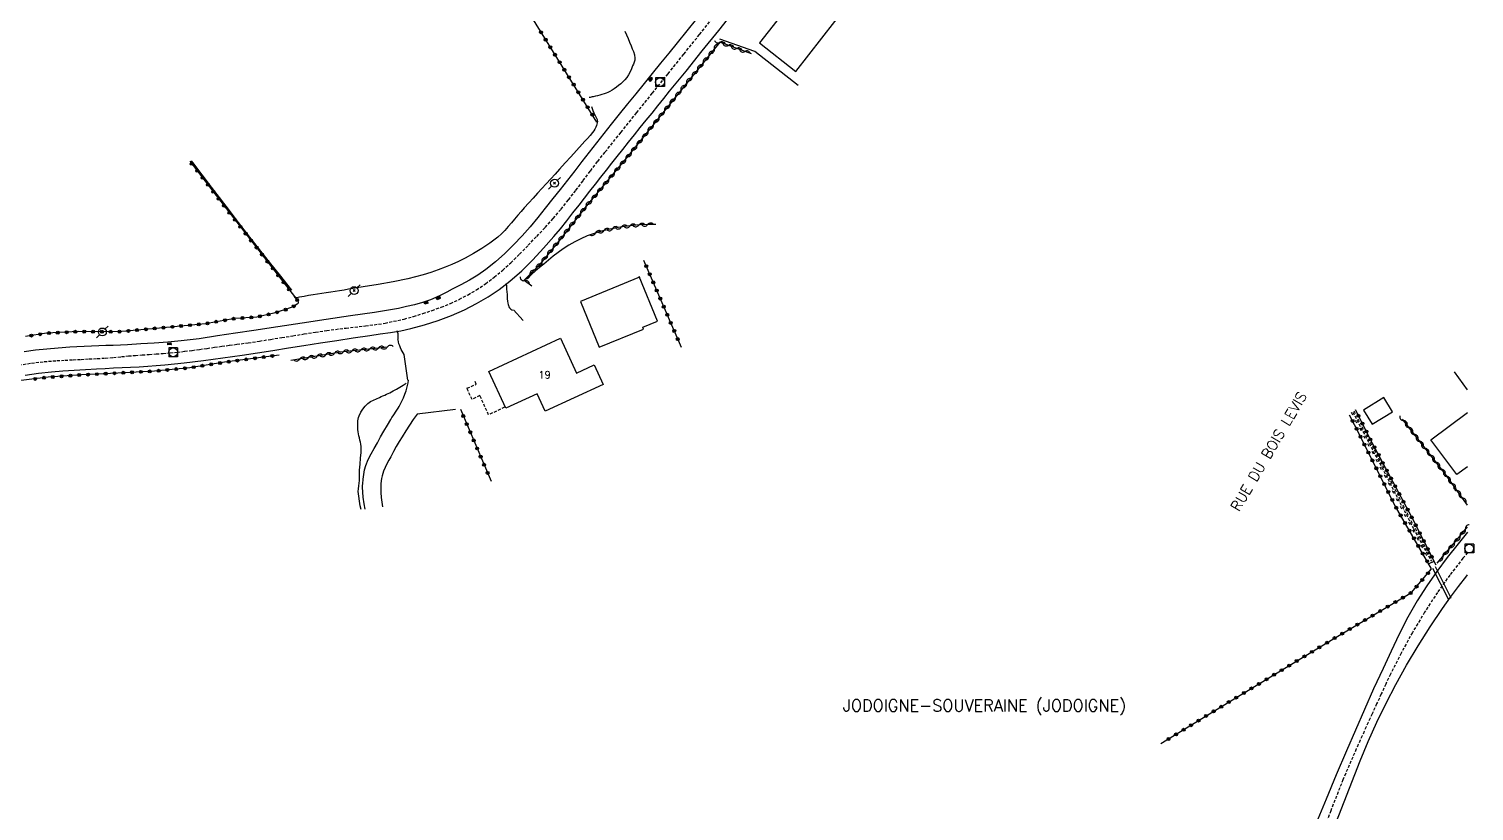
# Model space of a CAD drawing. Header units: millimetres. Extents: x 183000 to 184001, y 152999 to 154000.
# Drawn here: x 183755.7 to 184001.1, y 153718.8 to 153851.7 of the extents above; entities that cross this region are included whole.
import ezdxf
from ezdxf.enums import TextEntityAlignment as Align

# ---------------------------------------------------------------- set-up
doc = ezdxf.new("R2010")
doc.units = ezdxf.units.MM
doc.linetypes.add('DASHED', pattern=[0.75, 0.5, -0.25])
doc.layers.get('0').update_dxf_attribs({"linetype": 'CONTINUOUS'})
for name, color, linetype in [('W0001', 6, 'DASHED'), ('W0008', 7, 'CONTINUOUS'), ('W0017', 7, 'CONTINUOUS'), ('W0101', 7, 'CONTINUOUS'), ('W0104', 1, 'CONTINUOUS'), ('W0112', 1, 'DASHED'), ('W0120', 7, 'CONTINUOUS'), ('W0211', 2, 'CONTINUOUS'), ('W0220', 5, 'DASHED'), ('W0310', 3, 'CONTINUOUS'), ('W0322', 7, 'CONTINUOUS'), ('W0323', 7, 'CONTINUOUS'), ('W0330', 7, 'CONTINUOUS'), ('W0401', 7, 'CONTINUOUS'), ('W0402', 7, 'CONTINUOUS'), ('W0420', 7, 'CONTINUOUS'), ('W0473', 7, 'CONTINUOUS'), ('W0980', 7, 'CONTINUOUS'), ('W0989', 7, 'CONTINUOUS'), ('W0991', 7, 'CONTINUOUS')]:
    doc.layers.add(name, color=color, linetype=linetype)
doc.styles.get("Standard").update_dxf_attribs({"font": 'romans.shx', "width": 0.85})

# ---------------------------------------------------------------- blocks, each defined once
blk = doc.blocks.new('T473')
for p, q in [((-0.166667, 0.166667), (0.166667, -0.166667)), ((-0.166667, -0.166667), (0.166667, 0.166667)), ((0.500001, 0.500001), (1.000002, 1.000002)), ((-1.000002, -1.000002), (-0.500001, -0.500001))]:
    blk.add_line(p, q)
blk.add_ellipse((0, 0), major_axis=(0.471405, 0.471405), ratio=1, start_param=5.4977871438, end_param=11.780972451)
blk = doc.blocks.new('T420')
for p, q in [((0.75, 0.75), (-0.75, 0.75)), ((-0.75, 0.75), (-0.75, -0.75)), ((0.75, 0.75), (0.75, -0.75)), ((0.75, -0.75), (-0.75, -0.75))]:
    blk.add_line(p, q)
blk.add_ellipse((0, 0), major_axis=(-0.53, 0.53), ratio=1, start_param=3.926991, end_param=10.210176)
blk = doc.blocks.new('T401')
for p, q in [((-0.3, 0.3), (0, 0.3)), ((-0.3, -0.25), (-0.3, 0.3)), ((-0.3, 0.15), (0, 0.15)), ((-0.3, 0), (0, 0)), ((0, 0.3), (0, -0.25)), ((-0.3, -0.15), (0, -0.15)), ((-0.3, -0.25), (-0.3, -0.3)), ((-0.3, -0.3), (0, -0.3)), ((0, -0.3), (0, -0.25))]:
    blk.add_line(p, q)
blk = doc.blocks.new('t310o')
at = {"color": 0, "linetype": 'Continuous'}
for centre, start, end in [((-0.5, 0.38), 216.8699, 323.1304), ((0.5, -0.37), 36.8699, 143.1303)]:
    blk.add_arc(centre, 0.625, start, end, dxfattribs=at)
blk = doc.blocks.new('t323o')
at = {"color": 0, "linetype": 'Continuous'}
for radius in [0.25, 0.15]:
    blk.add_circle((0, 0), radius, dxfattribs=at)
blk = doc.blocks.new('t220o')
at = {"color": 0, "linetype": 'Continuous'}
for p, q in [((-0.25, 0.25), (0.25, 0.25)), ((-0.25, -0.25), (0.25, -0.25))]:
    blk.add_line(p, q, dxfattribs=at)
blk = doc.blocks.new('t322o')
at = {"color": 0, "linetype": 'Continuous'}
for radius in [0.25, 0.15]:
    blk.add_circle((0, 0), radius, dxfattribs=at)

msp = doc.modelspace()

# ---------------------------------------------------------------- linework, layer by layer
at = {"layer": 'W0001'}
for points in [[(183754.02, 153794.59), (183756.18, 153794.92), (183758.34, 153795.16), (183760.51, 153795.33), (183761.88, 153795.41), (183763.25, 153795.48), (183764.62, 153795.55), (183765.99, 153795.62), (183767.36, 153795.69), (183768.72, 153795.78), (183770.09, 153795.88), (183771.45, 153796.01), (183772.64, 153796.13), (183773.82, 153796.22), (183775, 153796.31), (183776.19, 153796.39), (183777.37, 153796.47), (183778.55, 153796.55), (183779.74, 153796.65), (183780.92, 153796.77), (183782.19, 153796.92), (183783.46, 153797.08), (183784.72, 153797.25), (183785.99, 153797.42), (183787.25, 153797.6), (183788.52, 153797.77), (183789.79, 153797.95), (183791.05, 153798.11), (183792.96, 153798.37), (183794.87, 153798.65), (183796.78, 153798.95), (183798.68, 153799.25), (183800.58, 153799.56), (183802.49, 153799.87), (183804.39, 153800.17), (183806.3, 153800.46), (183809.58, 153800.87), (183812.89, 153801.23), (183816.2, 153801.69), (183819.45, 153802.4), (183821.05, 153802.85), (183822.63, 153803.33), (183824.21, 153803.85), (183825.76, 153804.42), (183827.31, 153805.05), (183828.82, 153805.75), (183830.3, 153806.52), (183831.74, 153807.36), (183833.28, 153808.4), (183834.76, 153809.52), (183836.18, 153810.71), (183837.55, 153811.95), (183839.05, 153813.42), (183840.51, 153814.92), (183841.95, 153816.44), (183843.39, 153817.97), (183844.76, 153819.49), (183846.08, 153821.06), (183847.36, 153822.66), (183848.61, 153824.28), (183849.85, 153825.91), (183851.08, 153827.54), (183852.32, 153829.17), (183853.58, 153830.77), (183856.25, 153834.1), (183858.92, 153837.43), (183861.59, 153840.75), (183864.26, 153844.07), (183866.93, 153847.4), (183869.6, 153850.72), (183872.26, 153854.05)], [(184000, 153762.73), (183999.2, 153761.77), (183996.97, 153758.92), (183994.87, 153755.97), (183992.68, 153752.6), (183990.62, 153749.16), (183988.69, 153745.65), (183986.89, 153742.06), (183986.1, 153740.39), (183985.32, 153738.72), (183984.55, 153737.05), (183983.79, 153735.37), (183983.45, 153734.62), (183983.11, 153733.87), (183982.77, 153733.12), (183982.44, 153732.37), (183982.1, 153731.62), (183981.76, 153730.88), (183981.42, 153730.13), (183981.08, 153729.38), (183978.83, 153724.17), (183976.75, 153718.89), (183974.8, 153713.56)]]:
    msp.add_lwpolyline(points, dxfattribs=at)
at = {"layer": 'W0008'}
for points in [[(183755.14, 153792.87), (183757.37, 153793.18), (183759.61, 153793.44), (183761.51, 153793.61), (183763.42, 153793.73), (183765.33, 153793.83), (183767.23, 153793.93), (183768.68, 153794.01), (183770.13, 153794.09), (183771.57, 153794.16), (183773.02, 153794.23), (183774.47, 153794.3), (183775.91, 153794.39), (183777.36, 153794.49), (183778.8, 153794.62), (183782.09, 153794.96), (183785.38, 153795.38), (183788.66, 153795.83), (183791.93, 153796.29), (183794.56, 153796.67), (183797.18, 153797.08), (183799.81, 153797.5), (183802.43, 153797.91), (183805.23, 153798.34), (183808.02, 153798.76), (183810.82, 153799.19), (183813.62, 153799.63), (183815.36, 153799.89), (183817.12, 153800.13), (183818.87, 153800.41), (183820.61, 153800.78), (183822.93, 153801.43), (183825.23, 153802.16), (183827.5, 153803.01), (183829.71, 153803.99), (183831.73, 153805.03), (183833.7, 153806.18), (183835.59, 153807.44), (183837.41, 153808.82), (183839.43, 153810.58), (183841.32, 153812.47), (183843.12, 153814.45), (183844.89, 153816.44), (183846, 153817.73), (183847.06, 153819.07), (183848.1, 153820.42), (183849.14, 153821.76), (183850.07, 153822.94), (183851, 153824.12), (183851.93, 153825.3), (183852.85, 153826.49), (183853.78, 153827.67), (183854.71, 153828.85), (183855.64, 153830.03), (183856.57, 153831.21), (183857.56, 153832.45), (183858.55, 153833.69), (183859.54, 153834.92), (183860.54, 153836.15), (183861.54, 153837.38), (183862.53, 153838.62), (183863.53, 153839.85), (183864.52, 153841.08), (183867.3, 153844.52), (183870.07, 153847.96), (183872.85, 153851.41), (183875.6, 153854.87)], [(183869.1, 153853.37), (183865.78, 153849.28), (183864.38, 153847.56), (183862.98, 153845.83), (183861.58, 153844.11), (183860.18, 153842.39), (183858.78, 153840.67), (183857.38, 153838.95), (183855.98, 153837.22), (183854.6, 153835.49), (183853.35, 153833.92), (183852.11, 153832.34), (183850.87, 153830.75), (183849.64, 153829.17), (183848.41, 153827.58), (183847.17, 153826), (183845.93, 153824.42), (183844.67, 153822.85), (183843.4, 153821.25), (183842.13, 153819.64), (183840.83, 153818.05), (183839.47, 153816.52), (183838.02, 153815), (183836.52, 153813.52), (183834.97, 153812.11), (183833.33, 153810.79), (183831.96, 153809.85), (183830.53, 153809.01), (183829.08, 153808.22), (183827.62, 153807.45), (183826.71, 153806.96), (183825.79, 153806.49), (183824.85, 153806.05), (183823.9, 153805.66), (183822.56, 153805.22), (183821.21, 153804.84), (183819.84, 153804.51), (183818.47, 153804.21), (183816.45, 153803.83), (183814.42, 153803.52), (183812.38, 153803.24), (183810.35, 153802.95), (183806.24, 153802.33), (183802.13, 153801.71), (183798.02, 153801.09), (183793.91, 153800.48), (183790.83, 153800.01), (183787.75, 153799.52), (183784.66, 153799.06), (183781.57, 153798.67), (183779.31, 153798.46), (183777.04, 153798.3), (183774.77, 153798.17), (183772.5, 153798.04), (183771.27, 153797.98), (183770.04, 153797.93), (183768.82, 153797.88), (183767.59, 153797.84), (183766.36, 153797.8), (183765.13, 153797.75), (183763.91, 153797.68), (183762.68, 153797.6), (183760.74, 153797.46), (183758.8, 153797.29), (183756.86, 153797.09), (183754.92, 153796.84)], [(184000, 153766.19), (183998.38, 153764.25), (183996.54, 153761.9), (183994.75, 153759.52), (183993.05, 153757.08), (183991.44, 153754.57), (183989.85, 153751.76), (183988.39, 153748.88), (183987, 153745.97), (183985.63, 153743.05), (183984.02, 153739.58), (183982.47, 153736.08), (183980.95, 153732.56), (183979.44, 153729.05), (183977.69, 153724.97), (183975.96, 153720.88), (183974.26, 153716.78)], [(183961.97, 153671), (183966.39, 153685.27), (183971.18, 153699.43), (183976.32, 153713.46), (183981.74, 153727.37), (183983.12, 153730.67), (183984.59, 153733.93), (183986.15, 153737.14), (183987.8, 153740.31), (183989.64, 153743.63), (183991.58, 153746.89), (183993.61, 153750.1), (183995.72, 153753.25), (183997.06, 153755.14), (183998.45, 153756.99), (183999.88, 153758.8), (184000, 153758.95)]]:
    msp.add_lwpolyline(points, dxfattribs=at)
at = {"layer": 'W0017'}
for points in [[(183886.34, 153842.07), (183878.97, 153847.83), (183873.02, 153849.94)], [(183836.79, 153808.43), (183836.82, 153807.96), (183836.85, 153807.48), (183836.88, 153807.01), (183836.92, 153806.54), (183836.94, 153806.18), (183836.96, 153805.81), (183836.99, 153805.45), (183837.05, 153805.09), (183837.1, 153804.89), (183837.17, 153804.69), (183837.25, 153804.5), (183837.35, 153804.32), (183837.46, 153804.19), (183837.58, 153804.07), (183837.71, 153803.97), (183837.85, 153803.88)], [(183819.45, 153796.37), (183819.27, 153796.64), (183819.11, 153796.92), (183818.96, 153797.2), (183818.82, 153797.49), (183818.69, 153797.83), (183818.57, 153798.17), (183818.48, 153798.51), (183818.41, 153798.87), (183818.4, 153798.97), (183818.41, 153799.07), (183818.41, 153799.17), (183818.43, 153799.28), (183818.44, 153799.38), (183818.44, 153799.48), (183818.45, 153799.58), (183818.44, 153799.69), (183818.41, 153799.87), (183818.37, 153800.05), (183818.32, 153800.23), (183818.25, 153800.4)], [(183812.85, 153770.13), (183812.68, 153771), (183812.52, 153772.17), (183812.49, 153772.45), (183812.46, 153772.72), (183812.43, 153773.01), (183812.41, 153773.29), (183812.4, 153773.57), (183812.39, 153773.85), (183812.4, 153774.13), (183812.41, 153774.41), (183812.48, 153775.2), (183812.58, 153775.99), (183812.74, 153776.77), (183812.96, 153777.54), (183813.36, 153778.54), (183813.85, 153779.51), (183814.38, 153780.44), (183814.9, 153781.38), (183815.45, 153782.37), (183816.02, 153783.36), (183816.6, 153784.35), (183817.18, 153785.32), (183817.38, 153785.65), (183817.59, 153785.97), (183817.8, 153786.28), (183818.01, 153786.6), (183818.22, 153786.92), (183818.42, 153787.24), (183818.61, 153787.57), (183818.8, 153787.9), (183819.08, 153788.47), (183819.34, 153789.04), (183819.57, 153789.63), (183819.78, 153790.23), (183819.92, 153790.67), (183820.03, 153791.11), (183820.12, 153791.56), (183820.19, 153792.01)], [(183821.68, 153786.26), (183821, 153785.32), (183820.35, 153784.36), (183819.71, 153783.4), (183819.1, 153782.42), (183818.6, 153781.58), (183818.11, 153780.73), (183817.64, 153779.88), (183817.18, 153779.02), (183816.85, 153778.42), (183816.52, 153777.82), (183816.21, 153777.21), (183815.95, 153776.58), (183815.81, 153776.17), (183815.71, 153775.75), (183815.63, 153775.33), (183815.56, 153774.91), (183815.51, 153774.42), (183815.48, 153773.92), (183815.47, 153773.43), (183815.48, 153772.93), (183815.55, 153772.1), (183815.66, 153771.28), (183815.79, 153770.5)], [(183828.17, 153787.02), (183821.68, 153786.26)]]:
    msp.add_lwpolyline(points, dxfattribs=at)
at = {"layer": 'W0101'}
for points in [[(183888.62, 153860.57), (183879.79, 153849.28), (183885.95, 153844.46), (183894.78, 153855.76), (183888.62, 153860.57)], [(183848.72, 153793.22), (183851.7, 153794.6), (183853.23, 153791.31), (183843.38, 153786.73), (183842.01, 153789.69), (183836.73, 153787.24), (183833.83, 153793.5), (183845.98, 153799.14), (183848.72, 153793.22)]]:
    msp.add_lwpolyline(points, close=True, dxfattribs=at)
for points in [[(184000, 153790.35), (183997.78, 153793.43)], [(184000, 153777.32), (183998.19, 153775.98), (183993.77, 153781.87), (184000, 153786.54)]]:
    msp.add_lwpolyline(points, dxfattribs=at)
at = {"layer": 'W0104'}
for points in [[(183849.39, 153805.39), (183852.57, 153797.6), (183860.11, 153800.68), (183859.98, 153801.01), (183862.47, 153802.03), (183859.37, 153809.61), (183859.42, 153809.49), (183849.39, 153805.39)], [(183985.77, 153789.08), (183982.29, 153786.94), (183983.77, 153784.52), (183987.26, 153786.66), (183985.77, 153789.08)]]:
    msp.add_lwpolyline(points, close=True, dxfattribs=at)
at = {"layer": 'W0112'}
msp.add_lwpolyline([(183836.48, 153787.43), (183833.79, 153786.12), (183832.31, 153789.41), (183830.97, 153788.75), (183830.12, 153790.64), (183831.68, 153791.33), (183831.41, 153791.96)], dxfattribs=at)
at = {"layer": 'W0120'}
for points in [[(183838.04, 153803.94), (183839.63, 153802.16)], [(183820.09, 153791.99), (183819.45, 153796.37)], [(183994.24, 153761.2), (183993.39, 153760.85)]]:
    msp.add_lwpolyline(points, dxfattribs=at)
at = {"layer": 'W0211'}
for points in [[(183856.93, 153851.31), (183857.21, 153850.69), (183857.48, 153850.07), (183857.73, 153849.44), (183857.97, 153848.81), (183858.17, 153848.31), (183858.38, 153847.81), (183858.56, 153847.28), (183858.63, 153846.73), (183858.59, 153846.37), (183858.5, 153846.03), (183858.37, 153845.7), (183858.24, 153845.39), (183858.04, 153844.88), (183857.81, 153844.38), (183857.56, 153843.9), (183857.26, 153843.44), (183856.94, 153843.05), (183856.58, 153842.69), (183856.21, 153842.36), (183855.83, 153842.04), (183855.49, 153841.76), (183855.13, 153841.5), (183854.76, 153841.25), (183854.38, 153841.03), (183854.05, 153840.88), (183853.72, 153840.75), (183853.38, 153840.64), (183853.03, 153840.53), (183852.66, 153840.42), (183852.28, 153840.33), (183851.91, 153840.24), (183851.53, 153840.15), (183851.36, 153840.11), (183851.2, 153840.08), (183851.03, 153840.04), (183850.87, 153840.01)], [(183851.23, 153838.5), (183851.36, 153838.14), (183851.5, 153837.79), (183851.65, 153837.43), (183851.8, 153837.08), (183851.86, 153836.97), (183851.92, 153836.86), (183851.98, 153836.75), (183852.05, 153836.65), (183852.11, 153836.54), (183852.17, 153836.42), (183852.21, 153836.3), (183852.24, 153836.17), (183852.25, 153835.94), (183852.23, 153835.71), (183852.17, 153835.49), (183852.1, 153835.27), (183851.97, 153834.96), (183851.82, 153834.66), (183851.64, 153834.37), (183851.44, 153834.09), (183851.04, 153833.56), (183850.6, 153833.06), (183850.14, 153832.58), (183849.69, 153832.09), (183848.73, 153831.02), (183847.76, 153829.96), (183846.79, 153828.9), (183845.83, 153827.84), (183845.08, 153827.02), (183844.33, 153826.2), (183843.58, 153825.38), (183842.84, 153824.57), (183842.09, 153823.75), (183841.34, 153822.93), (183840.6, 153822.11), (183839.85, 153821.29), (183839.29, 153820.66), (183838.75, 153820.02), (183838.21, 153819.37), (183837.67, 153818.73), (183837.12, 153818.09), (183836.55, 153817.46), (183835.96, 153816.87), (183835.33, 153816.3), (183834.02, 153815.28), (183832.65, 153814.37), (183831.23, 153813.53), (183829.79, 153812.74), (183828.68, 153812.18), (183827.55, 153811.67), (183826.4, 153811.2), (183825.24, 153810.76), (183823.97, 153810.32), (183822.68, 153809.92), (183821.39, 153809.56), (183820.08, 153809.23), (183817.58, 153808.69), (183815.05, 153808.25), (183812.52, 153807.85), (183810, 153807.45), (183809.25, 153807.32), (183808.5, 153807.21), (183807.75, 153807.1), (183806.99, 153806.98), (183806.24, 153806.87), (183805.49, 153806.76), (183804.74, 153806.64), (183803.99, 153806.51), (183803.23, 153806.38), (183802.47, 153806.24), (183801.71, 153806.09), (183800.95, 153805.94)], [(183850.51, 153816.52), (183849.46, 153816.03), (183848.42, 153815.49), (183847.41, 153814.92), (183846.43, 153814.3), (183845.57, 153813.7), (183844.75, 153813.05), (183843.94, 153812.39), (183843.14, 153811.72), (183842.44, 153811.14), (183841.74, 153810.56), (183841.05, 153809.96), (183840.37, 153809.36)], [(183812.13, 153770.04), (183812.01, 153770.69), (183811.85, 153771.49), (183811.73, 153772.31), (183811.67, 153773.12), (183811.69, 153773.59), (183811.75, 153774.05), (183811.82, 153774.5), (183811.86, 153774.96), (183811.87, 153775.18), (183811.88, 153775.41), (183811.88, 153775.63), (183811.88, 153775.85), (183811.88, 153776.08), (183811.88, 153776.3), (183811.88, 153776.52), (183811.89, 153776.74), (183811.96, 153777.75), (183812.06, 153778.75), (183812.14, 153779.76), (183812.14, 153780.77), (183812.1, 153781.14), (183812.03, 153781.49), (183811.95, 153781.85), (183811.86, 153782.2), (183811.76, 153782.55), (183811.68, 153782.9), (183811.62, 153783.26), (183811.59, 153783.62), (183811.57, 153783.92), (183811.57, 153784.21), (183811.56, 153784.51), (183811.58, 153784.81), (183811.6, 153785.11), (183811.65, 153785.4), (183811.71, 153785.7), (183811.81, 153785.98), (183812.07, 153786.56), (183812.42, 153787.1), (183812.83, 153787.6), (183813.29, 153788.04), (183813.75, 153788.37), (183814.26, 153788.63), (183814.78, 153788.85), (183815.29, 153789.08), (183815.57, 153789.22), (183815.86, 153789.35), (183816.15, 153789.49), (183816.44, 153789.62), (183816.73, 153789.75), (183817.02, 153789.89), (183817.31, 153790.03), (183817.59, 153790.18), (183818.16, 153790.49), (183818.72, 153790.82), (183819.27, 153791.16), (183819.81, 153791.52)]]:
    msp.add_lwpolyline(points, dxfattribs=at)
at = {"layer": 'W0220'}
msp.add_lwpolyline([(183980.48, 153786.6), (183985.41, 153777.24), (183990.81, 153766.79), (183993.85, 153761.26)], dxfattribs=at)
at = {"layer": 'W0310'}
for points in [[(183878.42, 153847.44), (183873.02, 153849.42), (183866.63, 153841.52), (183857.5, 153830.09), (183850.35, 153821.56), (183845.91, 153815.92), (183842.32, 153811.5), (183839.82, 153809.01), (183841.11, 153808.02)], [(183862.19, 153818.47), (183860.86, 153818.45), (183859.54, 153818.38), (183858.22, 153818.27), (183856.9, 153818.11), (183855.8, 153817.94), (183854.71, 153817.73), (183853.62, 153817.48), (183852.54, 153817.21), (183852.03, 153817.06), (183851.52, 153816.89), (183851.01, 153816.71), (183850.51, 153816.52)], [(183816.63, 153797.63), (183808.71, 153796.78), (183800.24, 153795.36)], [(184000, 153770.81), (183996.18, 153776.09), (183988.95, 153785.38)], [(183994.84, 153760.93), (183998.24, 153764.93), (184000, 153767.13)]]:
    msp.add_lwpolyline(points, dxfattribs=at)
at = {"layer": 'W0322'}
for points in [[(183800.95, 153805.94), (183800.84, 153806.24), (183801.22, 153805.77), (183801.44, 153805.33), (183801.47, 153805.12), (183801.28, 153804.92), (183800.57, 153804.49), (183799.5, 153804.05), (183797.3, 153803.39), (183794.43, 153802.73), (183790.7, 153802.48), (183785.71, 153801.61), (183777.29, 153800.81), (183770.88, 153800.24), (183764.19, 153800.26), (183758.76, 153799.99), (183755.17, 153799.44)], [(183798.26, 153796.29), (183788.94, 153795.05), (183783.05, 153794.12), (183777.07, 153793.55), (183770.82, 153793.22), (183764.68, 153792.92), (183759.01, 153792.51), (183753.03, 153791.77), (183748.32, 153790.7), (183741.16, 153788.06), (183732.56, 153784.42), (183726, 153781.43), (183724.55, 153780.58)]]:
    msp.add_lwpolyline(points, dxfattribs=at)
at = {"layer": 'W0323'}
for points in [[(183852.19, 153835.83), (183841.11, 153853.64), (183837.13, 153860.08)], [(183783.05, 153829.23), (183787.52, 153823.37), (183800.84, 153806.24)], [(183860.11, 153812.41), (183866.49, 153797.61)], [(183828.99, 153787.11), (183834.2, 153774.89)], [(183993.88, 153759.97), (183987.74, 153770.58), (183980.81, 153784.42), (183979.95, 153786.08)], [(183980.92, 153787.03), (183983.74, 153781.43), (183990.46, 153768.8), (183994.57, 153760.68)], [(183947.93, 153730.29), (183959.51, 153737.38), (183977.96, 153748.54), (183990.48, 153755.97), (183993.88, 153759.97)]]:
    msp.add_lwpolyline(points, dxfattribs=at)
at = {"layer": 'W0330'}
msp.add_lwpolyline([(183783.31, 153829.27), (183783.55, 153828.95), (183785.1, 153826.88), (183786.67, 153824.82), (183788.19, 153822.82), (183789.73, 153820.82), (183791.27, 153818.82), (183792.81, 153816.83), (183794.68, 153814.44), (183796.56, 153812.06), (183798.44, 153809.68), (183800.33, 153807.31)], dxfattribs=at)
at = {"layer": 'W0402'}
msp.add_lwpolyline([(183994.49, 153760.35), (183997.17, 153755.06), (183996.76, 153754.84), (183994.1, 153760.02)], dxfattribs=at)

# ---------------------------------------------------------------- block references
at = {"layer": 'W0220'}
for p, rotation in [((183980.55, 153786.46), 297.7771112535989), ((183981.25, 153785.13), 297.7771112535989), ((183981.95, 153783.81), 297.7771112535989), ((183982.65, 153782.48), 297.7771112535989), ((183983.35, 153781.15), 297.7771112535989), ((183984.05, 153779.83), 297.7771112535989), ((183984.75, 153778.5), 297.7771112535989), ((183985.45, 153777.17), 297.3422436442474), ((183986.14, 153775.84), 297.3422436442474), ((183986.82, 153774.51), 297.3422436442474), ((183987.51, 153773.17), 297.3422436442474), ((183988.2, 153771.84), 297.3422436442474), ((183988.89, 153770.51), 297.3422436442474), ((183989.58, 153769.18), 297.3422436442474), ((183990.27, 153767.84), 297.3422436442474), ((183990.97, 153766.52), 298.7895575628592), ((183991.69, 153765.2), 298.7895575628592), ((183992.41, 153763.89), 298.7895575628592), ((183993.13, 153762.57), 298.7895575628592)]:
    msp.add_blockref('t220o', p, dxfattribs=dict(at, rotation=rotation))
at = {"layer": 'W0310'}
for p, rotation in [((183873.08, 153849.39), 159.9240880152849), ((183874.49, 153848.88), 159.9240880152849), ((183870.23, 153845.96), 231.026725706265), ((183871.17, 153847.13), 231.026725706265), ((183872.11, 153848.3), 231.026725706265), ((183875.89, 153848.36), 159.9240880152849), ((183877.3, 153847.85), 159.9240880152849), ((183868.34, 153843.63), 231.026725706265), ((183869.28, 153844.8), 231.026725706265), ((183866.45, 153841.3), 231.3910450074368), ((183867.4, 153842.47), 231.026725706265), ((183864.58, 153838.95), 231.3910450074368), ((183865.52, 153840.13), 231.3910450074368), ((183862.71, 153836.61), 231.3910450074368), ((183863.65, 153837.78), 231.3910450074368), ((183860.84, 153834.27), 231.3910450074368), ((183861.77, 153835.44), 231.3910450074368), ((183858.97, 153831.92), 231.3910450074368), ((183859.9, 153833.09), 231.3910450074368), ((183857.08, 153829.59), 229.9962256106181), ((183858.03, 153830.75), 231.3910450074368), ((183855.15, 153827.29), 229.9962256106181), ((183856.12, 153828.44), 229.9962256106181), ((183852.26, 153823.84), 229.9962256106181), ((183853.23, 153824.99), 229.9962256106181), ((183854.19, 153826.14), 229.9962256106181), ((183850.33, 153821.54), 231.8187641637554), ((183851.3, 153822.69), 229.9962256106181), ((183848.48, 153819.19), 231.8187641637554), ((183849.41, 153820.37), 231.8187641637554), ((183846.62, 153816.83), 231.8187641637554), ((183847.55, 153818.01), 231.8187641637554), ((183851.93, 153817.02), 197.7997437489179), ((183853.37, 153817.42), 194.4071063793084), ((183854.83, 153817.75), 190.8964993494153), ((183856.31, 153818.02), 188.8519909293194), ((183857.8, 153818.22), 186.8058792415515), ((183859.29, 153818.36), 184.8379770108036), ((183860.79, 153818.44), 182.8700765687287), ((183844.75, 153814.49), 230.8665165210487), ((183845.69, 153815.65), 230.8665165210487), ((183842.85, 153812.16), 230.8665165210487), ((183843.8, 153813.33), 230.8665165210487), ((183840.8, 153809.98), 225.0005489231794), ((183841.86, 153811.04), 225.0005489231794), ((183839.92, 153808.93), 322.5499545888917), ((183815.08, 153797.47), 186.1230474140965), ((183816.57, 153797.63), 186.1230474140965), ((183801.72, 153795.61), 189.553054673429), ((183803.2, 153795.85), 189.553054673429), ((183804.68, 153796.1), 189.553054673429), ((183806.15, 153796.35), 189.553054673429), ((183807.63, 153796.6), 189.553054673429), ((183809.12, 153796.83), 186.1230474140965), ((183810.61, 153796.99), 186.1230474140965), ((183812.1, 153797.15), 186.1230474140965), ((183813.59, 153797.31), 186.1230474140965), ((183989.13, 153785.15), 127.9106171821387), ((183990.05, 153783.97), 127.9106171821387), ((183990.97, 153782.78), 127.9106171821387), ((183991.89, 153781.6), 127.9106171821387), ((183992.81, 153780.41), 127.9106171821387), ((183993.74, 153779.23), 127.9106171821387), ((183994.66, 153778.05), 127.9106171821387), ((183995.58, 153776.86), 127.9106171821387), ((183996.49, 153775.67), 125.846155423414), ((183997.36, 153774.45), 125.846155423414), ((183998.24, 153773.24), 125.846155423414), ((183999.12, 153772.02), 125.846155423414), ((183998.71, 153765.52), 51.38930304646588), ((183999.64, 153766.69), 51.38930304646588), ((183996.78, 153763.21), 49.6587995011208), ((183997.75, 153764.36), 49.6587995011208), ((183995.81, 153762.07), 49.6587995011208)]:
    msp.add_blockref('t310o', p, dxfattribs=dict(at, rotation=rotation))
at = {"layer": 'W0322'}
for p, rotation in [((183801.29, 153805.63), 296.5656000900153), ((183790.5, 153802.45), 189.9726075883423), ((183791.99, 153802.57), 183.7866581444034), ((183793.49, 153802.67), 183.7866581444034), ((183794.97, 153802.86), 192.8755515642337), ((183796.44, 153803.19), 192.8755515642337), ((183797.89, 153803.56), 196.699793156446), ((183799.32, 153803.99), 196.699793156446), ((183800.71, 153804.57), 211.6080690996444), ((183759.14, 153800.01), 182.8918135198524), ((183760.64, 153800.08), 182.8918135198524), ((183762.14, 153800.16), 182.8918135198524), ((183763.64, 153800.24), 182.8918135198524), ((183765.14, 153800.26), 179.765733574678), ((183766.64, 153800.25), 179.765733574678), ((183768.14, 153800.25), 179.765733574678), ((183769.64, 153800.24), 179.765733574678), ((183771.13, 153800.26), 185.12873814744), ((183772.63, 153800.39), 185.12873814744), ((183774.12, 153800.53), 185.12873814744), ((183775.62, 153800.66), 185.12873814744), ((183777.11, 153800.8), 185.12873814744), ((183778.6, 153800.94), 185.3968399532651), ((183780.1, 153801.08), 185.3968399532651), ((183781.59, 153801.22), 185.3968399532651), ((183783.08, 153801.36), 185.3968399532651), ((183784.58, 153801.5), 185.3968399532651), ((183786.07, 153801.67), 189.9726075883423), ((183787.54, 153801.93), 189.9726075883423), ((183789.02, 153802.19), 189.9726075883423), ((183756.17, 153799.59), 188.6809691330543), ((183757.66, 153799.82), 188.6809691330543), ((183789.66, 153795.15), 187.5399933523245), ((183791.15, 153795.35), 187.5399933523245), ((183792.63, 153795.54), 187.5399933523245), ((183794.12, 153795.74), 187.5399933523245), ((183795.61, 153795.94), 187.5399933523245), ((183797.09, 153796.13), 187.5399933523245), ((183759.8, 153792.56), 184.1451757197275), ((183761.29, 153792.67), 184.1451757197275), ((183762.79, 153792.78), 184.1451757197275), ((183764.28, 153792.89), 184.1451757197275), ((183765.78, 153792.97), 182.8119248441843), ((183767.28, 153793.04), 182.8119248441843), ((183768.78, 153793.12), 182.8119248441843), ((183770.28, 153793.19), 182.8119248441843), ((183771.77, 153793.27), 183.0133277655814), ((183773.27, 153793.35), 183.0133277655814), ((183774.77, 153793.43), 183.0133277655814), ((183776.27, 153793.5), 183.0133277655814), ((183777.76, 153793.61), 185.5028969308244), ((183779.26, 153793.76), 185.5028969308244), ((183780.75, 153793.9), 185.5028969308244), ((183782.24, 153794.05), 185.5028969308244), ((183783.73, 153794.23), 188.9868561270628), ((183785.21, 153794.46), 188.9868561270628), ((183786.69, 153794.7), 188.9868561270628), ((183788.18, 153794.93), 188.9868561270628), ((183756.81, 153792.23), 187.0608638065906), ((183758.3, 153792.42), 187.0608638065906)]:
    msp.add_blockref('t322o', p, dxfattribs=dict(at, rotation=rotation))
at = {"layer": 'W0323'}
for p, rotation in [((183842.68, 153851.11), 121.8822774263089), ((183843.47, 153849.84), 121.8822774263089), ((183844.26, 153848.56), 121.8822774263089), ((183845.06, 153847.29), 121.8822774263089), ((183845.85, 153846.02), 121.8822774263089), ((183846.64, 153844.74), 121.8822774263089), ((183847.43, 153843.47), 121.8822774263089), ((183848.23, 153842.2), 121.8822774263089), ((183849.02, 153840.92), 121.8822774263089), ((183849.81, 153839.65), 121.8822774263089), ((183850.6, 153838.38), 121.8822774263089), ((183851.4, 153837.1), 121.8822774263089), ((183783.4, 153828.78), 307.339490483781), ((183784.31, 153827.58), 307.339490483781), ((183785.22, 153826.39), 307.339490483781), ((183786.13, 153825.2), 307.339490483781), ((183787.04, 153824.01), 307.339490483781), ((183787.95, 153822.82), 307.8691859373201), ((183788.87, 153821.63), 307.8691859373201), ((183789.79, 153820.45), 307.8691859373201), ((183790.71, 153819.26), 307.8691859373201), ((183791.63, 153818.08), 307.8691859373201), ((183792.55, 153816.9), 307.8691859373201), ((183793.47, 153815.71), 307.8691859373201), ((183794.4, 153814.53), 307.8691859373201), ((183795.32, 153813.34), 307.8691859373201), ((183796.24, 153812.16), 307.8691859373201), ((183797.16, 153810.98), 307.8691859373201), ((183798.08, 153809.79), 307.8691859373201), ((183860.55, 153811.38), 293.3424496449999), ((183861.14, 153810.01), 293.3424496449999), ((183799, 153808.61), 307.8691859373201), ((183799.92, 153807.42), 307.8691859373201), ((183861.74, 153808.63), 293.3424496449999), ((183862.33, 153807.25), 293.3424496449999), ((183862.93, 153805.87), 293.3424496449999), ((183863.52, 153804.5), 293.3424496449999), ((183864.12, 153803.12), 293.3424496449999), ((183864.71, 153801.74), 293.3424496449999), ((183865.3, 153800.37), 293.3424496449999), ((183865.9, 153798.99), 293.3424496449999), ((183829.49, 153785.93), 293.0871141183671), ((183981.45, 153785.98), 296.7185248942995), ((183830.08, 153784.55), 293.0871141183671), ((183830.67, 153783.17), 293.0871141183671), ((183980.46, 153785.1), 117.2581971708726), ((183981.14, 153783.76), 116.610962855883), ((183982.12, 153784.64), 296.7185248942995), ((183982.8, 153783.3), 296.7185248942995), ((183831.26, 153781.79), 293.0871141183671), ((183831.85, 153780.41), 293.0871141183671), ((183981.81, 153782.42), 116.610962855883), ((183982.48, 153781.08), 116.610962855883), ((183983.47, 153781.96), 296.7185248942995), ((183984.17, 153780.63), 297.98911117059), ((183832.44, 153779.03), 293.0871141183671), ((183983.15, 153779.73), 116.610962855883), ((183983.83, 153778.39), 116.610962855883), ((183984.87, 153779.31), 297.98911117059), ((183985.57, 153777.98), 297.98911117059), ((183833.02, 153777.65), 293.0871141183671), ((183833.61, 153776.27), 293.0871141183671), ((183984.5, 153777.05), 116.610962855883), ((183985.17, 153775.71), 116.610962855883), ((183986.28, 153776.66), 297.98911117059), ((183986.98, 153775.33), 297.98911117059), ((183985.84, 153774.37), 116.610962855883), ((183986.51, 153773.03), 116.610962855883), ((183987.69, 153774.01), 297.98911117059), ((183987.19, 153771.69), 116.610962855883), ((183988.39, 153772.68), 297.98911117059), ((183989.09, 153771.36), 297.98911117059), ((183987.87, 153770.35), 120.0632994579447), ((183988.62, 153769.06), 120.0632994579447), ((183989.8, 153770.03), 297.98911117059), ((183990.5, 153768.71), 296.8744692719702), ((183989.37, 153767.76), 120.0632994579447), ((183990.13, 153766.46), 120.0632994579447), ((183991.18, 153767.37), 296.8744692719702), ((183991.86, 153766.03), 296.8744692719702), ((183990.88, 153765.16), 120.0632994579447), ((183991.63, 153763.86), 120.0632994579447), ((183992.53, 153764.7), 296.8744692719702), ((183993.21, 153763.36), 296.8744692719702), ((183992.38, 153762.57), 120.0632994579447), ((183993.13, 153761.27), 120.0632994579447), ((183993.89, 153762.02), 296.8744692719702), ((183993.27, 153759.24), 49.6587995011208), ((183990.31, 153755.86), 30.66839699245073), ((183991.32, 153756.96), 49.6587995011208), ((183992.29, 153758.1), 49.6587995011208), ((183986.44, 153753.57), 30.66839699245073), ((183987.73, 153754.33), 30.66839699245073), ((183989.02, 153755.1), 30.66839699245073), ((183982.57, 153751.27), 30.66839699245073), ((183983.86, 153752.04), 30.66839699245073), ((183985.15, 153752.8), 30.66839699245073), ((183978.7, 153748.98), 30.66839699245073), ((183979.99, 153749.74), 30.66839699245073), ((183981.28, 153750.51), 30.66839699245073), ((183973.56, 153745.88), 31.16420408517998), ((183974.84, 153746.65), 31.16420408517998), ((183976.13, 153747.43), 31.16420408517998), ((183977.41, 153748.21), 31.16420408517998), ((183969.71, 153743.55), 31.16420408517998), ((183970.99, 153744.33), 31.16420408517998), ((183972.28, 153745.1), 31.16420408517998), ((183965.86, 153741.22), 31.16420408517998), ((183967.14, 153742), 31.16420408517998), ((183968.43, 153742.77), 31.16420408517998), ((183962.01, 153738.89), 31.16420408517998), ((183963.29, 153739.67), 31.16420408517998), ((183964.57, 153740.44), 31.16420408517998), ((183958.16, 153736.56), 31.49404645615434), ((183959.44, 153737.34), 31.49404645615434), ((183960.72, 153738.12), 31.16420408517998), ((183954.32, 153734.21), 31.49404645615434), ((183955.6, 153734.99), 31.49404645615434), ((183956.88, 153735.77), 31.49404645615434), ((183950.49, 153731.85), 31.49404645615434), ((183951.77, 153732.64), 31.49404645615434), ((183953.05, 153733.42), 31.49404645615434), ((183949.21, 153731.07), 31.49404645615434)]:
    msp.add_blockref('t323o', p, dxfattribs=dict(at, rotation=rotation))
at = {"layer": 'W0401'}
for p, rotation in [((183861.18, 153843.19), 140.7947091551705), ((183823.16, 153805.28), 108.2962729332779), ((183825.21, 153806.08), 114.793667966171), ((183779.62, 153798.34), 94.81342487015942)]:
    msp.add_blockref('T401', p, dxfattribs=dict(at, rotation=rotation))
at = {"layer": 'W0420'}
for p in [(183862.88, 153842.62), (183780.23, 153796.75), (184000.27, 153763.42)]:
    msp.add_blockref('T420', p, dxfattribs=at)
at = {"layer": 'W0473'}
for p in [(183844.98, 153825.46), (183810.96, 153807.23), (183768.22, 153800.21)]:
    msp.add_blockref('T473', p, dxfattribs=at)

# ---------------------------------------------------------------- texts
at = {"layer": 'W0980'}
msp.add_text('JODOIGNE-SOUVERAINE (JODOIGNE)', height=2, dxfattribs=at).set_placement((183917.97, 153736.63), align=Align.MIDDLE)
at = {"layer": 'W0989'}
msp.add_text('RUE DU BOIS LEVIS  ', height=1.75, rotation=59.57, dxfattribs=at).set_placement((183966.84, 153780.96), align=Align.MIDDLE_CENTER)
at = {"layer": 'W0991'}
msp.add_text('19', height=1.25, dxfattribs=at).set_placement((183843.28, 153792.94), align=Align.MIDDLE_CENTER)

doc.saveas('drawing.dxf')
